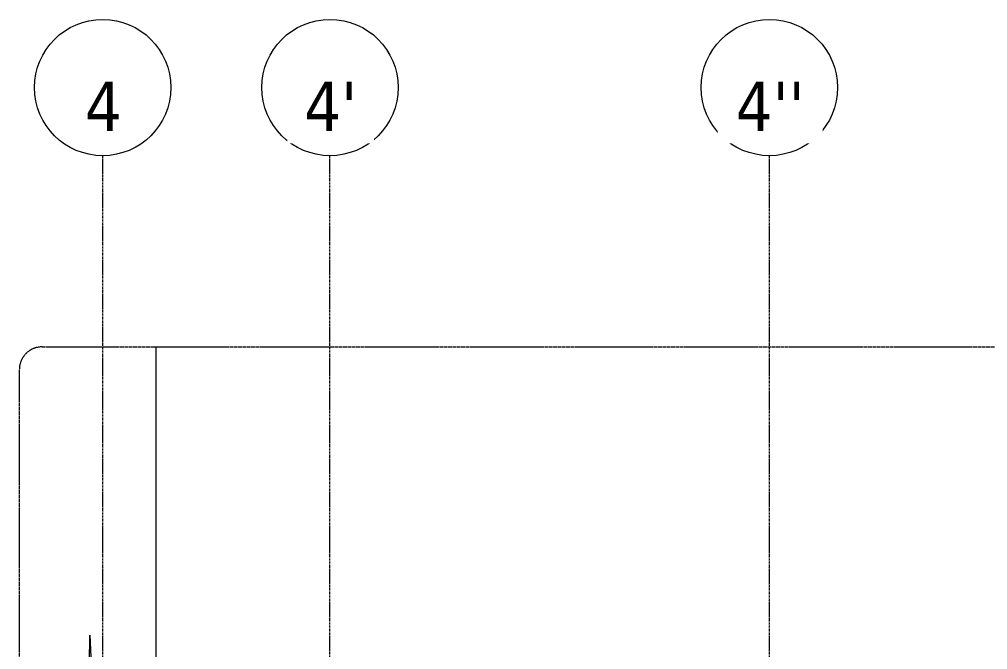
# Model space of a CAD drawing. Header units: millimetres. Extents: x 60855 to 206000, y 5274 to 78634.
# Drawn here: x 175499 to 181889, y 13440 to 17601 of the extents above; entities that cross this region are included whole.
import ezdxf

# ---------------------------------------------------------------- set-up
doc = ezdxf.new("R2010")
doc.units = ezdxf.units.MM
for name, pattern in [('Dash - Tight', [4.5, 3, -1.5]), ('Grid Line', [22.225, 12.7, -3.175, 3.175, -3.175]), ('Hidden', [7.14375, 4.7625, -2.38125])]:
    doc.linetypes.add(name, pattern=pattern)
for name, color, linetype, lineweight in [('A-DETL-GENF-2', 92, 'Dash - Tight', 9), ('A-DETL-GENF-3', 92, 'Hidden', 18), ('A-FLOR', 192, 'Continuous', 9), ('G-IMPT', 8, 'Continuous', 9), ('L-PLNT-1', 253, 'Continuous', 9), ('S-GRID-1', 1, 'Grid Line', 9), ('S-GRID-IDEN', 1, 'Continuous', 9)]:
    doc.layers.add(name, color=color, linetype=linetype, lineweight=lineweight)
doc.styles.add('Tahoma_B_1', font='tahomabd.ttf', dxfattribs={"height": 325})

# ---------------------------------------------------------------- blocks, each defined once
blk = doc.blocks.new('CAY MAI VAN PHUC - CAY DUC SOC_dwg-V201-TKCS_NHÀ XE 2 - MẶT BẰNG MÁI')
at = {"layer": 'G-IMPT'}
for p, q in [((-798, -61.6), (-878.3, -78.6)), ((-878.3, -78.6), (-798, -74.6))]:
    blk.add_line(p, q, dxfattribs=at)
at = {"layer": 'G-IMPT', "flags": 128}
for points in [[(32.8, 479.5), (12.9, 293.4), (6.2, 771.8), (-13.8, 346.6), (-60.3, 479.5), (-67, 419.7), (-133.5, 499.4), (-126.8, 413), (-206.6, 479.5), (-173.4, 359.9), (-213.3, 426.3), (-293.1, 379.8), (-279.8, 346.6), (-319.7, 373.2), (-366.2, 320), (-326.3, 273.5), (-472.6, 306.7), (-359.6, 246.9), (-426.1, 246.9), (-446, 207.1), (-419.4, 173.8), (-452.7, 167.2), (-466, 67.5), (-439.4, 67.5), (-472.6, 47.6), (-439.4, 14.4), (-671.3, -34.8)], [(595.3, -13), (491.7, -5.6), (478.4, 54.2), (391.9, 54.2), (478.4, 74.2), (458.4, 173.8), (438.5, 240.3), (365.3, 207.1), (538.2, 340), (411.9, 266.9), (358.7, 333.3), (318.8, 306.7), (325.4, 366.5), (265.6, 406.4), (292.2, 519.4), (239, 433), (159.2, 466.2), (159.2, 519.4), (112.6, 393.1), (119.3, 479.5), (79.4, 479.5), (72.7, 426.3), (52.8, 486.1), (32.8, 479.5)], [(-671.3, -68.3), (-80.3, -38.8), (-472.6, -105.2), (-446, -204.9), (-419.4, -198.2), (-419.4, -238.1), (-352.9, -324.5), (-326.3, -297.9), (-339.6, -364.4), (-313, -377.6), (-206.6, -271.3), (-366.2, -550.4), (-259.8, -417.5), (-213.3, -444.1), (-166.7, -417.5), (-166.7, -457.4), (-100.2, -470.7), (-19.9, -481.4), (-0.5, -390.9), (-0.5, -590.3), (26.2, -484), (86, -477.3), (86, -444.1), (112.6, -464), (212.4, -444.1), (192.4, -404.2), (225.7, -417.5), (278.9, -384.3), (199.1, -191.6), (305.5, -371), (338.7, -337.8), (312.1, -291.3), (365.3, -324.5), (405.2, -264.7), (498.3, -311.2), (425.2, -244.8), (451.8, -204.9), (405.2, -171.7), (471.7, -191.6), (465.1, -171.7), (485, -98.6), (491.7, -25.5), (272.2, -25.5), (595.3, -20.2)]]:
    blk.add_lwpolyline(points, dxfattribs=at)
at = {"layer": 'G-IMPT'}
blk.add_circle((0, 0), 38.6, dxfattribs=at)
blk = doc.blocks.new('CAY MAI VAN PHUC - CAY BONG TRANG-V202-TKCS_NHÀ XE 2 - MẶT BẰNG MÁI')
at = {"extrusion": (0, 0, -1), "xscale": 0.7894736842105263, "yscale": 0.7894736842105263, "zscale": -0.7894736842105263, "rotation": 180}
blk.add_blockref('CAY MAI VAN PHUC - CAY DUC SOC_dwg-V201-TKCS_NHÀ XE 2 - MẶT BẰNG MÁI', (0, 0), dxfattribs=at)
blk = doc.blocks.new('BORDER VIEW - BORDER VIEW-2362323-TKCS_NHÀ XE 2 - MẶT BẰNG MÁI')
at = {"layer": 'A-DETL-GENF-3'}
for p, q in [((150, 8050.5), (28230.3, 8050.5)), ((0, 150), (0, 7900.5))]:
    blk.add_line(p, q, dxfattribs=at)
blk.add_arc((150, 7900.5), 150, 90, 180, dxfattribs=at)
blk = doc.blocks.new('Grid - M_Grid Head - Circle-353313-TKCS_NHÀ XE 2 - MẶT BẰNG MÁI')
at = {"layer": 'S-GRID-IDEN'}
blk.add_circle((0, 0), 4.5, dxfattribs=at)

msp = doc.modelspace()

# ---------------------------------------------------------------- linework, layer by layer
at = {"layer": 'A-FLOR'}
msp.add_line((176399.3, 15438.7), (176399.3, 13246.9), dxfattribs=at)
at = {"layer": 'S-GRID-1'}
for p, q in [((176049.3, 14200.5), (176049.3, 16700.5)), ((177549.3, 14200.5), (177549.3, 16700.5)), ((180449.3, 14200.5), (180449.3, 16700.5)), ((176049.3, 8673.8), (176049.3, 14200.5)), ((177549.3, 8673.8), (177549.3, 14200.5)), ((180449.3, 8673.8), (180449.3, 14200.5))]:
    msp.add_line(p, q, dxfattribs=at)

# ---------------------------------------------------------------- block references
at = {"layer": 'A-DETL-GENF-2'}
msp.add_blockref('BORDER VIEW - BORDER VIEW-2362323-TKCS_NHÀ XE 2 - MẶT BẰNG MÁI', (175499.3, 7388.2), dxfattribs=at)
at = {"layer": 'L-PLNT-1', "rotation": 180}
msp.add_blockref('CAY MAI VAN PHUC - CAY BONG TRANG-V202-TKCS_NHÀ XE 2 - MẶT BẰNG MÁI', (175969.3, 12926.9), dxfattribs=at)
at = {"layer": 'S-GRID-IDEN', "xscale": 99.99999999999993, "yscale": 99.99999999999993, "zscale": 99.99999999999993}
for p in [(176049.3, 17150.5), (177549.3, 17150.5), (180449.3, 17150.5)]:
    msp.add_blockref('Grid - M_Grid Head - Circle-353313-TKCS_NHÀ XE 2 - MẶT BẰNG MÁI', p, dxfattribs=at)

# ---------------------------------------------------------------- next in the draw order: texts
at = {"layer": 'S-GRID-IDEN', "char_height": 325, "attachment_point": 5, "line_spacing_factor": 0.996129, "style": 'Tahoma_B_1', "bg_fill": 3, "box_fill_scale": 1.25, "bg_fill_color": 256, "bg_fill_true_color": 13158600, "bg_fill_transparency": 0}
for s, insert, width in [('\\pt1269.99925,2539.9985,3810.001,5080.00025,6349.9995,7619.99875,8890.00125,10160.0005,11429.99975,12699.999,13970.0015,15240.00075,16510,17779.99925,19049.9985,20320.001,21590.00025,22859.9995,24129.99875,25400.00125,26670.0005,27939.99975,29209.999,30480.0015,31750.00075,33020,34289.99925,35559.9985,36830.001,38100.00025,39369.9995,40639.99875;4', (176054, 17025.7), 291), ("\\pt1269.99925,2539.9985,3810.001,5080.00025,6349.9995,7619.99875,8890.00125,10160.0005,11429.99975,12699.999,13970.0015,15240.00075,16510,17779.99925,19049.9985,20320.001,21590.00025,22859.9995,24129.99875,25400.00125,26670.0005,27939.99975,29209.999,30480.0015,31750.00075,33020,34289.99925,35559.9985,36830.001,38100.00025,39369.9995,40639.99875;4'", (177554, 17025.7), 410), ("\\pt1269.99925,2539.9985,3810.001,5080.00025,6349.9995,7619.99875,8890.00125,10160.0005,11429.99975,12699.999,13970.0015,15240.00075,16510,17779.99925,19049.9985,20320.001,21590.00025,22859.9995,24129.99875,25400.00125,26670.0005,27939.99975,29209.999,30480.0015,31750.00075,33020,34289.99925,35559.9985,36830.001,38100.00025,39369.9995,40639.99875;4''", (180454, 17025.7), 529)]:
    msp.add_mtext(s, dxfattribs=dict(at, insert=insert, width=width))

doc.saveas('drawing.dxf')
